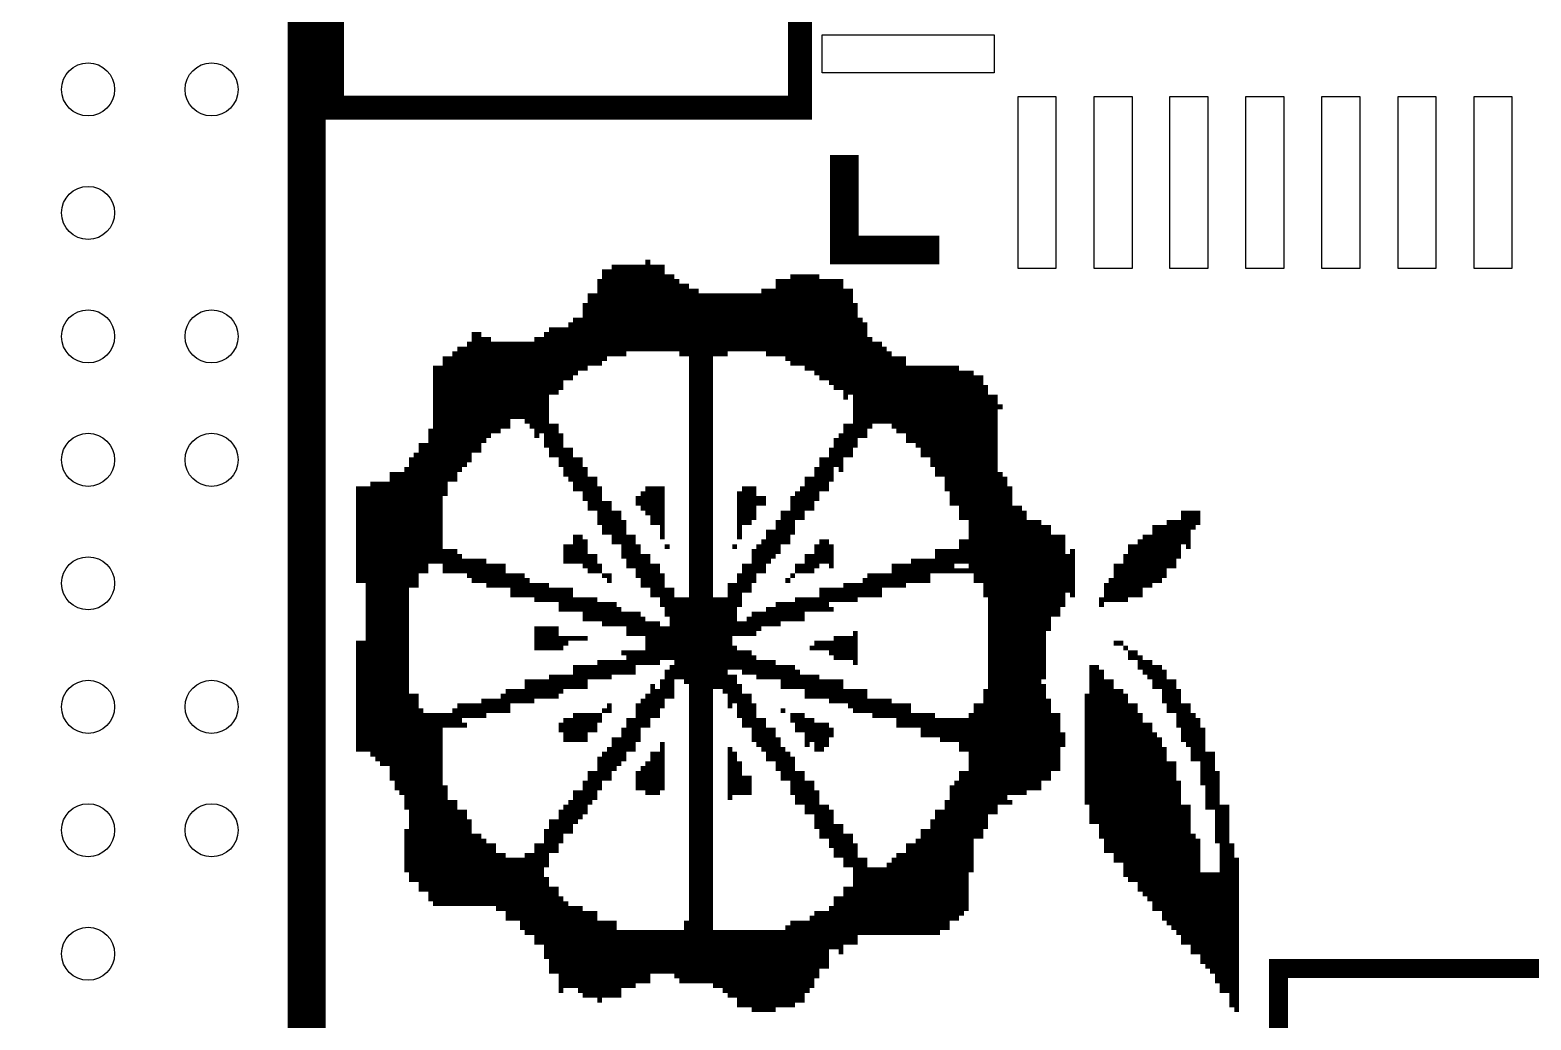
# Model space of a CAD drawing. Extents: x -33 to 2019, y -3 to 1814.
# Drawn here: x 772.5 to 1083.5, y 1068.9 to 1274.1 of the extents above; entities that cross this region are included whole.
import ezdxf

# ---------------------------------------------------------------- set-up
doc = ezdxf.new("R2010")
doc.units = 9
doc.header["$MEASUREMENT"] = 0
for name, color, linetype in [('BG_SILKSCREEN_TOP', 43, 'CONTINUOUS'), ('PG_SILKSCREEN_TOP', 30, 'CONTINUOUS'), ('PIN_TOP', 1, 'CONTINUOUS')]:
    doc.layers.add(name, color=color, linetype=linetype)

msp = doc.modelspace()

# ---------------------------------------------------------------- linework, layer by layer
at = {"layer": 'BG_SILKSCREEN_TOP'}
for points, const_width in [([(925, 1442.02), (875, 1442.02), (875, 1466.02), (835, 1466.02), (835, 1258.02), (932, 1258.02), (932, 1442.02), (925, 1442.02)], 5), ([(893.5, 1225.52), (893.5, 1206.52)], 1), ([(894.5, 1225.52), (894.5, 1206.52)], 1), ([(895.5, 1225.52), (895.5, 1206.52)], 1), ([(896.5, 1225.52), (896.5, 1207.52)], 1), ([(897.5, 1225.52), (897.5, 1207.52)], 1), ([(898.5, 1225.52), (898.5, 1207.52)], 1), ([(899.5, 1225.52), (899.5, 1207.52)], 1), ([(900.5, 1226.52), (900.5, 1207.52)], 1), ([(901.5, 1225.52), (901.5, 1207.52)], 1), ([(902.5, 1225.52), (902.5, 1207.52)], 1), ([(903.5, 1225.52), (903.5, 1207.52)], 1), ([(890.5, 1222.52), (890.5, 1204.52)], 1), ([(891.5, 1224.52), (891.5, 1205.52)], 1), ([(892.5, 1224.52), (892.5, 1206.52)], 1), ([(904.5, 1223.52), (904.5, 1207.52)], 1), ([(905.5, 1223.52), (905.5, 1207.52)], 1), ([(906.5, 1222.52), (906.5, 1207.52)], 1), ([(927.5, 1222.52), (927.5, 1206.52)], 1), ([(928.5, 1222.52), (928.5, 1206.52)], 1), ([(929.5, 1222.52), (929.5, 1205.52)], 1), ([(930.5, 1223.52), (930.5, 1204.52)], 1), ([(931.5, 1223.52), (931.5, 1204.52)], 1), ([(932.5, 1223.52), (932.5, 1204.52)], 1), ([(933.5, 1223.52), (933.5, 1203.52)], 1), ([(934.5, 1223.52), (934.5, 1203.52)], 1), ([(935.5, 1223.52), (935.5, 1202.52)], 1), ([(936.5, 1222.52), (936.5, 1201.52)], 1), ([(937.5, 1222.52), (937.5, 1201.52)], 1), ([(938.5, 1222.52), (938.5, 1200.52)], 1), ([(939.5, 1222.52), (939.5, 1199.52)], 1), ([(940.5, 1222.52), (940.5, 1199.52)], 1), ([(888.5, 1219.52), (888.5, 1204.52)], 1), ([(889.5, 1219.52), (889.5, 1204.52)], 1), ([(907.5, 1221.52), (907.5, 1206.52)], 1), ([(908.5, 1221.52), (908.5, 1206.52)], 1), ([(909.5, 1220.52), (909.5, 1076.52)], 1), ([(910.5, 1220.52), (910.5, 1076.52)], 1), ([(911.5, 1219.52), (911.5, 1076.52)], 1), ([(912.5, 1219.52), (912.5, 1076.52)], 1), ([(913.5, 1219.52), (913.5, 1076.52)], 1), ([(914.5, 1219.52), (914.5, 1206.52)], 1), ([(915.5, 1219.52), (915.5, 1206.52)], 1), ([(916.5, 1219.52), (916.5, 1206.52)], 1), ([(917.5, 1219.52), (917.5, 1207.52)], 1), ([(918.5, 1219.52), (918.5, 1207.52)], 1), ([(919.5, 1219.52), (919.5, 1207.52)], 1), ([(920.5, 1219.52), (920.5, 1207.52)], 1), ([(921.5, 1219.52), (921.5, 1207.52)], 1), ([(922.5, 1219.52), (922.5, 1207.52)], 1), ([(923.5, 1219.52), (923.5, 1207.52)], 1), ([(924.5, 1220.52), (924.5, 1207.52)], 1), ([(925.5, 1220.52), (925.5, 1206.52)], 1), ([(926.5, 1220.52), (926.5, 1206.52)], 1), ([(941.5, 1220.52), (941.5, 1197.52)], 1), ([(942.5, 1220.52), (942.5, 1198.52)], 1), ([(887.5, 1217.52), (887.5, 1203.52)], 1), ([(943.5, 1217.52), (943.5, 1187.52)], 1), ([(880.5, 1212.52), (880.5, 1198.52)], 1), ([(881.5, 1212.52), (881.5, 1198.52)], 1), ([(882.5, 1212.52), (882.5, 1199.52)], 1), ([(883.5, 1212.52), (883.5, 1201.52)], 1), ([(884.5, 1213.52), (884.5, 1201.52)], 1), ([(885.5, 1214.52), (885.5, 1202.52)], 1), ([(886.5, 1214.52), (886.5, 1203.52)], 1), ([(944.5, 1214.52), (944.5, 1189.52)], 1), ([(945.5, 1213.52), (945.5, 1189.52)], 1), ([(863.5, 1209.52), (863.5, 1184.52)], 1), ([(864.5, 1211.52), (864.5, 1186.52)], 1), ([(865.5, 1211.52), (865.5, 1186.52)], 1), ([(866.5, 1210.52), (866.5, 1188.52)], 1), ([(867.5, 1210.52), (867.5, 1189.52)], 1), ([(868.5, 1209.52), (868.5, 1190.52)], 1), ([(869.5, 1209.52), (869.5, 1190.52)], 1), ([(870.5, 1209.52), (870.5, 1191.52)], 1), ([(871.5, 1209.52), (871.5, 1191.52)], 1), ([(872.5, 1209.52), (872.5, 1193.52)], 1), ([(873.5, 1209.52), (873.5, 1193.52)], 1), ([(874.5, 1209.52), (874.5, 1193.52)], 1), ([(875.5, 1209.52), (875.5, 1192.52)], 1), ([(876.5, 1209.52), (876.5, 1191.52)], 1), ([(877.5, 1210.52), (877.5, 1189.52)], 1), ([(878.5, 1210.52), (878.5, 1190.52)], 1), ([(879.5, 1211.52), (879.5, 1187.52)], 1), ([(946.5, 1210.52), (946.5, 1191.52)], 1), ([(947.5, 1209.52), (947.5, 1192.52)], 1), ([(948.5, 1209.52), (948.5, 1192.52)], 1), ([(858.5, 1206.52), (858.5, 1177.52)], 1), ([(859.5, 1206.52), (859.5, 1180.52)], 1), ([(860.5, 1207.52), (860.5, 1180.52)], 1), ([(861.5, 1208.52), (861.5, 1182.52)], 1), ([(862.5, 1208.52), (862.5, 1183.52)], 1), ([(949.5, 1208.52), (949.5, 1192.52)], 1), ([(950.5, 1207.52), (950.5, 1192.52)], 1), ([(951.5, 1206.52), (951.5, 1191.52)], 1), ([(952.5, 1206.52), (952.5, 1190.52)], 1), ([(953.5, 1206.52), (953.5, 1190.52)], 1), ([(856.5, 1204.52), (856.5, 1163.52)], 1), ([(857.5, 1204.52), (857.5, 1163.52)], 1), ([(954.5, 1204.52), (954.5, 1188.52)], 1), ([(955.5, 1204.52), (955.5, 1188.52)], 1), ([(956.5, 1204.52), (956.5, 1187.52)], 1), ([(957.5, 1204.52), (957.5, 1185.52)], 1), ([(958.5, 1204.52), (958.5, 1185.52)], 1), ([(959.5, 1204.52), (959.5, 1183.52)], 1), ([(960.5, 1204.52), (960.5, 1181.52)], 1), ([(961.5, 1204.52), (961.5, 1181.52)], 1), ([(962.5, 1204.52), (962.5, 1178.52)], 1), ([(963.5, 1204.52), (963.5, 1175.52)], 1), ([(964.5, 1204.52), (964.5, 1175.52)], 1), ([(965.5, 1203.52), (965.5, 1172.52)], 1), ([(966.5, 1203.52), (966.5, 1172.52)], 1), ([(967.5, 1203.52), (967.5, 1161.52)], 1), ([(968.5, 1202.52), (968.5, 1159.52)], 1), ([(969.5, 1202.52), (969.5, 1159.52)], 1), ([(970.5, 1200.52), (970.5, 1156.52)], 1), ([(971.5, 1198.52), (971.5, 1111.52)], 1), ([(972.5, 1198.52), (972.5, 1111.52)], 1), ([(973.5, 1196.52), (973.5, 1195.52)], 1), ([(855.5, 1191.52), (855.5, 1163.52)], 1), ([(880.5, 1192.52), (880.5, 1185.52)], 1), ([(881.5, 1192.52), (881.5, 1185.52)], 1), ([(941.5, 1192.52), (941.5, 1185.52)], 1), ([(942.5, 1192.52), (942.5, 1185.52)], 1), ([(853.5, 1188.52), (853.5, 1161.52)], 1), ([(854.5, 1188.52), (854.5, 1161.52)], 1), ([(882.5, 1190.52), (882.5, 1183.52)], 1), ([(939.5, 1189.52), (939.5, 1183.52)], 1), ([(940.5, 1190.52), (940.5, 1182.52)], 1), ([(851.5, 1185.52), (851.5, 1158.52)], 1), ([(852.5, 1186.52), (852.5, 1158.52)], 1), ([(883.5, 1187.52), (883.5, 1181.52)], 1), ([(884.5, 1187.52), (884.5, 1180.52)], 1), ([(885.5, 1185.52), (885.5, 1178.52)], 1), ([(886.5, 1185.52), (886.5, 1178.52)], 1), ([(936.5, 1185.52), (936.5, 1178.52)], 1), ([(937.5, 1185.52), (937.5, 1178.52)], 1), ([(938.5, 1187.52), (938.5, 1180.52)], 1), ([(847.5, 1182.52), (847.5, 1118.52)], 1), ([(848.5, 1182.52), (848.5, 1116.52)], 1), ([(849.5, 1182.52), (849.5, 1115.52)], 1), ([(850.5, 1183.52), (850.5, 1112.52)], 1), ([(887.5, 1183.52), (887.5, 1176.52)], 1), ([(888.5, 1181.52), (888.5, 1174.52)], 1), ([(889.5, 1181.52), (889.5, 1174.52)], 1), ([(933.5, 1181.52), (933.5, 1174.52)], 1), ([(934.5, 1181.52), (934.5, 1174.52)], 1), ([(935.5, 1183.52), (935.5, 1176.52)], 1), ([(973.5, 1182.52), (973.5, 1113.52)], 1), ([(974.5, 1181.52), (974.5, 1113.52)], 1), ([(840.5, 1179.52), (840.5, 1159.52)], 1), ([(841.5, 1179.52), (841.5, 1159.52)], 1), ([(842.5, 1179.52), (842.5, 1124.52)], 1), ([(843.5, 1180.52), (843.5, 1123.52)], 1), ([(844.5, 1180.52), (844.5, 1122.52)], 1), ([(845.5, 1180.52), (845.5, 1121.52)], 1), ([(846.5, 1180.52), (846.5, 1121.52)], 1), ([(850.5, 1178.52), (850.5, 1163.52)], 1), ([(890.5, 1179.52), (890.5, 1171.52)], 1), ([(899.5, 1178.52), (899.5, 1174.52)], 1), ([(900.5, 1179.52), (900.5, 1173.52)], 1), ([(901.5, 1179.52), (901.5, 1171.52)], 1), ([(902.5, 1179.52), (902.5, 1171.52)], 1), ([(903.5, 1179.52), (903.5, 1168.52)], 1), ([(919.5, 1178.52), (919.5, 1168.52)], 1), ([(920.5, 1179.52), (920.5, 1171.52)], 1), ([(921.5, 1179.52), (921.5, 1171.52)], 1), ([(922.5, 1179.52), (922.5, 1172.52)], 1), ([(931.5, 1178.52), (931.5, 1172.52)], 1), ([(932.5, 1179.52), (932.5, 1172.52)], 1), ([(975.5, 1179.52), (975.5, 1115.52)], 1), ([(891.5, 1176.52), (891.5, 1169.52)], 1), ([(892.5, 1176.52), (892.5, 1169.52)], 1), ([(898.5, 1177.52), (898.5, 1175.52)], 1), ([(923.5, 1177.52), (923.5, 1175.52)], 1), ([(924.5, 1177.52), (924.5, 1175.52)], 1), ([(930.5, 1177.52), (930.5, 1169.52)], 1), ([(976.5, 1175.52), (976.5, 1115.52)], 1), ([(977.5, 1175.52), (977.5, 1115.52)], 1), ([(848.5, 1174.52), (848.5, 1167.52)], 1), ([(849.5, 1174.52), (849.5, 1167.52)], 1), ([(893.5, 1174.52), (893.5, 1167.52)], 1), ([(894.5, 1174.52), (894.5, 1167.52)], 1), ([(895.5, 1172.52), (895.5, 1164.52)], 1), ([(927.5, 1172.52), (927.5, 1165.52)], 1), ([(928.5, 1174.52), (928.5, 1167.52)], 1), ([(929.5, 1174.52), (929.5, 1167.52)], 1), ([(978.5, 1174.52), (978.5, 1115.52)], 1), ([(979.5, 1172.52), (979.5, 1116.52)], 1), ([(980.5, 1172.52), (980.5, 1116.52)], 1), ([(981.5, 1172.52), (981.5, 1116.52)], 1), ([(1008.5, 1172.52), (1008.5, 1162.52)], 1), ([(1009.5, 1172.52), (1009.5, 1162.52)], 1), ([(1010.5, 1172.52), (1010.5, 1164.52)], 1), ([(1011.5, 1174.52), (1011.5, 1167.52)], 1), ([(1012.5, 1174.52), (1012.5, 1166.52)], 1), ([(1013.5, 1174.52), (1013.5, 1170.52)], 1), ([(1014.5, 1174.52), (1014.5, 1171.52)], 1), ([(885.5, 1169.52), (885.5, 1163.52)], 1), ([(886.5, 1169.52), (886.5, 1163.52)], 1), ([(896.5, 1169.52), (896.5, 1162.52)], 1), ([(897.5, 1169.52), (897.5, 1162.52)], 1), ([(925.5, 1170.52), (925.5, 1163.52)], 1), ([(926.5, 1170.52), (926.5, 1164.52)], 1), ([(982.5, 1171.52), (982.5, 1139.52)], 1), ([(983.5, 1171.52), (983.5, 1149.52)], 1), ([(984.5, 1169.52), (984.5, 1152.52)], 1), ([(985.5, 1169.52), (985.5, 1152.52)], 1), ([(986.5, 1169.52), (986.5, 1154.52)], 1), ([(1003.5, 1169.52), (1003.5, 1158.52)], 1), ([(1004.5, 1169.52), (1004.5, 1158.52)], 1), ([(1005.5, 1171.52), (1005.5, 1159.52)], 1), ([(1006.5, 1171.52), (1006.5, 1159.52)], 1), ([(1007.5, 1171.52), (1007.5, 1160.52)], 1), ([(858.5, 1166.52), (858.5, 1161.52)], 1), ([(859.5, 1166.52), (859.5, 1161.52)], 1), ([(860.5, 1166.52), (860.5, 1161.52)], 1), ([(883.5, 1167.52), (883.5, 1163.52)], 1), ([(884.5, 1167.52), (884.5, 1163.52)], 1), ([(887.5, 1168.52), (887.5, 1162.52)], 1), ([(898.5, 1167.52), (898.5, 1160.52)], 1), ([(904.5, 1167.52), (904.5, 1166.52)], 1), ([(918.5, 1167.52), (918.5, 1166.52)], 1), ([(922.5, 1166.52), (922.5, 1159.52)], 1), ([(923.5, 1167.52), (923.5, 1161.52)], 1), ([(924.5, 1168.52), (924.5, 1161.52)], 1), ([(935.5, 1167.52), (935.5, 1162.52)], 1), ([(936.5, 1168.52), (936.5, 1163.52)], 1), ([(937.5, 1168.52), (937.5, 1163.52)], 1), ([(938.5, 1167.52), (938.5, 1162.52)], 1), ([(960.5, 1166.52), (960.5, 1161.52)], 1), ([(961.5, 1166.52), (961.5, 1161.52)], 1), ([(962.5, 1166.52), (962.5, 1161.52)], 1), ([(963.5, 1166.52), (963.5, 1161.52)], 1), ([(964.5, 1166.52), (964.5, 1163.52)], 1), ([(965.5, 1168.52), (965.5, 1163.52)], 1), ([(966.5, 1168.52), (966.5, 1163.52)], 1), ([(988.5, 1166.52), (988.5, 1156.52)], 1), ([(1000.5, 1167.52), (1000.5, 1156.52)], 1), ([(1001.5, 1167.52), (1001.5, 1156.52)], 1), ([(1002.5, 1168.52), (1002.5, 1156.52)], 1), ([(861.5, 1165.52), (861.5, 1161.52)], 1), ([(862.5, 1164.52), (862.5, 1161.52)], 1), ([(863.5, 1164.52), (863.5, 1160.52)], 1), ([(864.5, 1164.52), (864.5, 1159.52)], 1), ([(865.5, 1164.52), (865.5, 1159.52)], 1), ([(866.5, 1164.52), (866.5, 1159.52)], 1), ([(867.5, 1163.52), (867.5, 1158.52)], 1), ([(868.5, 1163.52), (868.5, 1158.52)], 1), ([(869.5, 1163.52), (869.5, 1158.52)], 1), ([(870.5, 1163.52), (870.5, 1158.52)], 1), ([(888.5, 1165.52), (888.5, 1161.52)], 1), ([(889.5, 1165.52), (889.5, 1161.52)], 1), ([(890.5, 1163.52), (890.5, 1161.52)], 1), ([(899.5, 1165.52), (899.5, 1158.52)], 1), ([(900.5, 1165.52), (900.5, 1158.52)], 1), ([(901.5, 1163.52), (901.5, 1156.52)], 1), ([(902.5, 1163.52), (902.5, 1156.52)], 1), ([(920.5, 1163.52), (920.5, 1157.52)], 1), ([(921.5, 1163.52), (921.5, 1157.52)], 1), ([(931.5, 1163.52), (931.5, 1161.52)], 1), ([(932.5, 1163.52), (932.5, 1161.52)], 1), ([(933.5, 1165.52), (933.5, 1161.52)], 1), ([(934.5, 1165.52), (934.5, 1161.52)], 1), ([(951.5, 1163.52), (951.5, 1158.52)], 1), ([(952.5, 1163.52), (952.5, 1158.52)], 1), ([(953.5, 1163.52), (953.5, 1158.52)], 1), ([(954.5, 1163.52), (954.5, 1159.52)], 1), ([(955.5, 1164.52), (955.5, 1159.52)], 1), ([(956.5, 1164.52), (956.5, 1159.52)], 1), ([(957.5, 1164.52), (957.5, 1159.52)], 1), ([(958.5, 1164.52), (958.5, 1159.52)], 1), ([(959.5, 1164.52), (959.5, 1161.52)], 1), ([(987.5, 1165.52), (987.5, 1157.52)], 1), ([(997.5, 1163.52), (997.5, 1155.52)], 1), ([(998.5, 1163.52), (998.5, 1155.52)], 1), ([(999.5, 1165.52), (999.5, 1155.52)], 1), ([(871.5, 1161.52), (871.5, 1158.52)], 1), ([(872.5, 1161.52), (872.5, 1156.52)], 1), ([(873.5, 1161.52), (873.5, 1156.52)], 1), ([(874.5, 1161.52), (874.5, 1156.52)], 1), ([(875.5, 1160.52), (875.5, 1156.52)], 1), ([(891.5, 1161.52), (891.5, 1160.52)], 1), ([(892.5, 1161.52), (892.5, 1159.52)], 1), ([(903.5, 1161.52), (903.5, 1154.52)], 1), ([(919.5, 1161.52), (919.5, 1154.52)], 1), ([(929.5, 1160.52), (929.5, 1159.52)], 1), ([(930.5, 1161.52), (930.5, 1160.52)], 1), ([(945.5, 1160.52), (945.5, 1156.52)], 1), ([(946.5, 1161.52), (946.5, 1156.52)], 1), ([(947.5, 1161.52), (947.5, 1156.52)], 1), ([(948.5, 1161.52), (948.5, 1156.52)], 1), ([(949.5, 1161.52), (949.5, 1158.52)], 1), ([(950.5, 1161.52), (950.5, 1158.52)], 1), ([(964.5, 1162.52), (964.5, 1161.52)], 1), ([(965.5, 1162.52), (965.5, 1161.52)], 1), ([(966.5, 1162.52), (966.5, 1161.52)], 1), ([(996.5, 1160.52), (996.5, 1155.52)], 1), ([(876.5, 1159.52), (876.5, 1156.52)], 1), ([(877.5, 1159.52), (877.5, 1155.52)], 1), ([(878.5, 1159.52), (878.5, 1155.52)], 1), ([(879.5, 1159.52), (879.5, 1155.52)], 1), ([(880.5, 1158.52), (880.5, 1155.52)], 1), ([(881.5, 1158.52), (881.5, 1155.52)], 1), ([(882.5, 1158.52), (882.5, 1153.52)], 1), ([(883.5, 1158.52), (883.5, 1153.52)], 1), ([(884.5, 1158.52), (884.5, 1153.52)], 1), ([(885.5, 1156.52), (885.5, 1153.52)], 1), ([(886.5, 1156.52), (886.5, 1153.52)], 1), ([(887.5, 1156.52), (887.5, 1151.52)], 1), ([(888.5, 1156.52), (888.5, 1151.52)], 1), ([(889.5, 1156.52), (889.5, 1151.52)], 1), ([(904.5, 1158.52), (904.5, 1152.52)], 1), ([(905.5, 1158.52), (905.5, 1143.52)], 1), ([(906.5, 1156.52), (906.5, 1139.52)], 1), ([(907.5, 1156.52), (907.5, 1139.52)], 1), ([(908.5, 1156.52), (908.5, 1138.52)], 1), ([(914.5, 1156.52), (914.5, 1137.52)], 1), ([(915.5, 1156.52), (915.5, 1137.52)], 1), ([(916.5, 1156.52), (916.5, 1136.52)], 1), ([(917.5, 1159.52), (917.5, 1141.52)], 1), ([(918.5, 1159.52), (918.5, 1148.52)], 1), ([(931.5, 1156.52), (931.5, 1151.52)], 1), ([(932.5, 1156.52), (932.5, 1151.52)], 1), ([(933.5, 1156.52), (933.5, 1153.52)], 1), ([(934.5, 1156.52), (934.5, 1153.52)], 1), ([(935.5, 1156.52), (935.5, 1153.52)], 1), ([(936.5, 1158.52), (936.5, 1153.52)], 1), ([(937.5, 1158.52), (937.5, 1153.52)], 1), ([(938.5, 1158.52), (938.5, 1155.52)], 1), ([(939.5, 1158.52), (939.5, 1155.52)], 1), ([(940.5, 1158.52), (940.5, 1155.52)], 1), ([(941.5, 1159.52), (941.5, 1155.52)], 1), ([(942.5, 1159.52), (942.5, 1155.52)], 1), ([(943.5, 1159.52), (943.5, 1155.52)], 1), ([(944.5, 1159.52), (944.5, 1156.52)], 1), ([(994.5, 1156.52), (994.5, 1154.52)], 1), ([(995.5, 1159.52), (995.5, 1155.52)], 1), ([(890.5, 1155.52), (890.5, 1151.52)], 1), ([(891.5, 1155.52), (891.5, 1150.52)], 1), ([(892.5, 1155.52), (892.5, 1150.52)], 1), ([(893.5, 1155.52), (893.5, 1150.52)], 1), ([(894.5, 1154.52), (894.5, 1150.52)], 1), ([(895.5, 1153.52), (895.5, 1150.52)], 1), ([(896.5, 1153.52), (896.5, 1148.52)], 1), ([(897.5, 1153.52), (897.5, 1148.52)], 1), ([(898.5, 1153.52), (898.5, 1148.52)], 1), ([(922.5, 1153.52), (922.5, 1148.52)], 1), ([(923.5, 1153.52), (923.5, 1149.52)], 1), ([(924.5, 1153.52), (924.5, 1150.52)], 1), ([(925.5, 1154.52), (925.5, 1150.52)], 1), ([(926.5, 1154.52), (926.5, 1150.52)], 1), ([(927.5, 1155.52), (927.5, 1150.52)], 1), ([(928.5, 1155.52), (928.5, 1151.52)], 1), ([(929.5, 1155.52), (929.5, 1151.52)], 1), ([(930.5, 1155.52), (930.5, 1151.52)], 1), ([(938.5, 1154.52), (938.5, 1153.52)], 1), ([(877.5, 1150.52), (877.5, 1145.52)], 1), ([(878.5, 1150.52), (878.5, 1145.52)], 1), ([(879.5, 1150.52), (879.5, 1145.52)], 1), ([(880.5, 1150.52), (880.5, 1145.52)], 1), ([(881.5, 1150.52), (881.5, 1145.52)], 1), ([(899.5, 1152.52), (899.5, 1148.52)], 1), ([(900.5, 1151.52), (900.5, 1142.52)], 1), ([(901.5, 1151.52), (901.5, 1142.52)], 1), ([(902.5, 1151.52), (902.5, 1142.52)], 1), ([(903.5, 1150.52), (903.5, 1143.52)], 1), ([(904.5, 1150.52), (904.5, 1143.52)], 1), ([(919.5, 1151.52), (919.5, 1148.52)], 1), ([(920.5, 1151.52), (920.5, 1148.52)], 1), ([(921.5, 1152.52), (921.5, 1148.52)], 1), ([(840.5, 1147.52), (840.5, 1124.52)], 1), ([(841.5, 1147.52), (841.5, 1124.52)], 1), ([(882.5, 1148.52), (882.5, 1145.52)], 1), ([(883.5, 1148.52), (883.5, 1146.52)], 1), ([(884.5, 1148.52), (884.5, 1147.52)], 1), ([(885.5, 1148.52), (885.5, 1147.52)], 1), ([(886.5, 1148.52), (886.5, 1147.52)], 1), ([(887.5, 1148.52), (887.5, 1147.52)], 1), ([(935.5, 1147.52), (935.5, 1145.52)], 1), ([(936.5, 1147.52), (936.5, 1145.52)], 1), ([(937.5, 1147.52), (937.5, 1145.52)], 1), ([(938.5, 1147.52), (938.5, 1144.52)], 1), ([(939.5, 1148.52), (939.5, 1143.52)], 1), ([(940.5, 1148.52), (940.5, 1143.52)], 1), ([(941.5, 1148.52), (941.5, 1143.52)], 1), ([(942.5, 1148.52), (942.5, 1143.52)], 1), ([(943.5, 1149.52), (943.5, 1142.52)], 1), ([(997.5, 1147.52), (997.5, 1146.52)], 1), ([(998.5, 1147.52), (998.5, 1146.52)], 1), ([(850.5, 1146.52), (850.5, 1127.52)], 1), ([(895.5, 1145.52), (895.5, 1144.52)], 1), ([(896.5, 1145.52), (896.5, 1140.52)], 1), ([(897.5, 1145.52), (897.5, 1140.52)], 1), ([(898.5, 1145.52), (898.5, 1142.52)], 1), ([(899.5, 1145.52), (899.5, 1142.52)], 1), ([(918.5, 1146.52), (918.5, 1141.52)], 1), ([(919.5, 1145.52), (919.5, 1141.52)], 1), ([(920.5, 1145.52), (920.5, 1140.52)], 1), ([(921.5, 1145.52), (921.5, 1140.52)], 1), ([(922.5, 1144.52), (922.5, 1140.52)], 1), ([(934.5, 1146.52), (934.5, 1145.52)], 1), ([(999.5, 1146.52), (999.5, 1145.52)], 1), ([(1000.5, 1145.52), (1000.5, 1143.52)], 1), ([(1001.5, 1145.52), (1001.5, 1143.52)], 1), ([(1002.5, 1144.52), (1002.5, 1141.52)], 1), ([(846.5, 1141.52), (846.5, 1130.52)], 1), ([(847.5, 1141.52), (847.5, 1129.52)], 1), ([(848.5, 1143.52), (848.5, 1128.52)], 1), ([(849.5, 1143.52), (849.5, 1128.52)], 1), ([(885.5, 1142.52), (885.5, 1137.52)], 1), ([(886.5, 1142.52), (886.5, 1137.52)], 1), ([(887.5, 1142.52), (887.5, 1137.52)], 1), ([(888.5, 1142.52), (888.5, 1139.52)], 1), ([(889.5, 1142.52), (889.5, 1139.52)], 1), ([(890.5, 1143.52), (890.5, 1139.52)], 1), ([(891.5, 1143.52), (891.5, 1139.52)], 1), ([(892.5, 1143.52), (892.5, 1139.52)], 1), ([(893.5, 1143.52), (893.5, 1140.52)], 1), ([(894.5, 1143.52), (894.5, 1140.52)], 1), ([(895.5, 1143.52), (895.5, 1140.52)], 1), ([(904.5, 1141.52), (904.5, 1135.52)], 1), ([(905.5, 1142.52), (905.5, 1135.52)], 1), ([(923.5, 1143.52), (923.5, 1139.52)], 1), ([(924.5, 1143.52), (924.5, 1139.52)], 1), ([(925.5, 1143.52), (925.5, 1139.52)], 1), ([(926.5, 1143.52), (926.5, 1139.52)], 1), ([(927.5, 1142.52), (927.5, 1139.52)], 1), ([(928.5, 1142.52), (928.5, 1137.52)], 1), ([(929.5, 1142.52), (929.5, 1137.52)], 1), ([(930.5, 1142.52), (930.5, 1137.52)], 1), ([(931.5, 1141.52), (931.5, 1137.52)], 1), ([(992.5, 1142.52), (992.5, 1109.52)], 1), ([(993.5, 1142.52), (993.5, 1109.52)], 1), ([(994.5, 1141.52), (994.5, 1106.52)], 1), ([(1003.5, 1143.52), (1003.5, 1140.52)], 1), ([(1004.5, 1143.52), (1004.5, 1139.52)], 1), ([(1005.5, 1142.52), (1005.5, 1137.52)], 1), ([(1006.5, 1142.52), (1006.5, 1137.52)], 1), ([(1007.5, 1141.52), (1007.5, 1134.52)], 1), ([(875.5, 1139.52), (875.5, 1134.52)], 1), ([(876.5, 1139.52), (876.5, 1134.52)], 1), ([(877.5, 1139.52), (877.5, 1135.52)], 1), ([(878.5, 1139.52), (878.5, 1135.52)], 1), ([(879.5, 1139.52), (879.5, 1135.52)], 1), ([(880.5, 1140.52), (880.5, 1135.52)], 1), ([(881.5, 1140.52), (881.5, 1135.52)], 1), ([(882.5, 1140.52), (882.5, 1136.52)], 1), ([(883.5, 1140.52), (883.5, 1137.52)], 1), ([(884.5, 1140.52), (884.5, 1137.52)], 1), ([(901.5, 1138.52), (901.5, 1131.52)], 1), ([(903.5, 1139.52), (903.5, 1133.52)], 1), ([(917.5, 1140.52), (917.5, 1133.52)], 1), ([(918.5, 1140.52), (918.5, 1134.52)], 1), ([(919.5, 1138.52), (919.5, 1131.52)], 1), ([(932.5, 1140.52), (932.5, 1137.52)], 1), ([(933.5, 1140.52), (933.5, 1135.52)], 1), ([(934.5, 1140.52), (934.5, 1135.52)], 1), ([(935.5, 1140.52), (935.5, 1135.52)], 1), ([(936.5, 1139.52), (936.5, 1135.52)], 1), ([(937.5, 1139.52), (937.5, 1135.52)], 1), ([(938.5, 1139.52), (938.5, 1134.52)], 1), ([(939.5, 1139.52), (939.5, 1134.52)], 1), ([(940.5, 1139.52), (940.5, 1134.52)], 1), ([(982.5, 1138.52), (982.5, 1118.52)], 1), ([(995.5, 1139.52), (995.5, 1103.52)], 1), ([(996.5, 1139.52), (996.5, 1103.52)], 1), ([(1008.5, 1139.52), (1008.5, 1132.52)], 1), ([(1009.5, 1139.52), (1009.5, 1132.52)], 1), ([(851.5, 1136.52), (851.5, 1097.52)], 1), ([(852.5, 1136.52), (852.5, 1097.52)], 1), ([(866.5, 1135.52), (866.5, 1131.52)], 1), ([(867.5, 1135.52), (867.5, 1132.52)], 1), ([(868.5, 1135.52), (868.5, 1132.52)], 1), ([(869.5, 1135.52), (869.5, 1132.52)], 1), ([(870.5, 1136.52), (870.5, 1132.52)], 1), ([(871.5, 1137.52), (871.5, 1132.52)], 1), ([(872.5, 1137.52), (872.5, 1134.52)], 1), ([(873.5, 1137.52), (873.5, 1134.52)], 1), ([(874.5, 1137.52), (874.5, 1134.52)], 1), ([(899.5, 1135.52), (899.5, 1129.52)], 1), ([(900.5, 1136.52), (900.5, 1129.52)], 1), ([(902.5, 1137.52), (902.5, 1131.52)], 1), ([(920.5, 1136.52), (920.5, 1129.52)], 1), ([(921.5, 1136.52), (921.5, 1129.52)], 1), ([(941.5, 1137.52), (941.5, 1134.52)], 1), ([(942.5, 1137.52), (942.5, 1133.52)], 1), ([(943.5, 1137.52), (943.5, 1132.52)], 1), ([(944.5, 1137.52), (944.5, 1132.52)], 1), ([(945.5, 1137.52), (945.5, 1132.52)], 1), ([(946.5, 1135.52), (946.5, 1132.52)], 1), ([(947.5, 1135.52), (947.5, 1131.52)], 1), ([(948.5, 1135.52), (948.5, 1131.52)], 1), ([(949.5, 1135.52), (949.5, 1131.52)], 1), ([(950.5, 1135.52), (950.5, 1131.52)], 1), ([(970.5, 1137.52), (970.5, 1108.52)], 1), ([(983.5, 1135.52), (983.5, 1118.52)], 1), ([(991.5, 1136.52), (991.5, 1113.52)], 1), ([(997.5, 1137.52), (997.5, 1101.52)], 1), ([(998.5, 1137.52), (998.5, 1101.52)], 1), ([(999.5, 1136.52), (999.5, 1098.52)], 1), ([(1010.5, 1137.52), (1010.5, 1129.52)], 1), ([(853.5, 1133.52), (853.5, 1095.52)], 1), ([(854.5, 1132.52), (854.5, 1095.52)], 1), ([(855.5, 1132.52), (855.5, 1093.52)], 1), ([(856.5, 1132.52), (856.5, 1092.52)], 1), ([(857.5, 1132.52), (857.5, 1092.52)], 1), ([(858.5, 1132.52), (858.5, 1129.52)], 1), ([(859.5, 1132.52), (859.5, 1129.52)], 1), ([(860.5, 1133.52), (860.5, 1129.52)], 1), ([(861.5, 1134.52), (861.5, 1129.52)], 1), ([(862.5, 1134.52), (862.5, 1131.52)], 1), ([(863.5, 1134.52), (863.5, 1131.52)], 1), ([(864.5, 1134.52), (864.5, 1131.52)], 1), ([(865.5, 1134.52), (865.5, 1131.52)], 1), ([(885.5, 1132.52), (885.5, 1126.52)], 1), ([(886.5, 1132.52), (886.5, 1126.52)], 1), ([(887.5, 1132.52), (887.5, 1126.52)], 1), ([(888.5, 1132.52), (888.5, 1128.52)], 1), ([(889.5, 1132.52), (889.5, 1128.52)], 1), ([(890.5, 1132.52), (890.5, 1130.52)], 1), ([(891.5, 1133.52), (891.5, 1132.52)], 1), ([(892.5, 1134.52), (892.5, 1132.52)], 1), ([(898.5, 1134.52), (898.5, 1126.52)], 1), ([(922.5, 1134.52), (922.5, 1126.52)], 1), ([(928.5, 1133.52), (928.5, 1132.52)], 1), ([(930.5, 1132.52), (930.5, 1130.52)], 1), ([(931.5, 1132.52), (931.5, 1128.52)], 1), ([(932.5, 1132.52), (932.5, 1128.52)], 1), ([(951.5, 1134.52), (951.5, 1131.52)], 1), ([(952.5, 1134.52), (952.5, 1129.52)], 1), ([(953.5, 1134.52), (953.5, 1129.52)], 1), ([(954.5, 1134.52), (954.5, 1129.52)], 1), ([(955.5, 1132.52), (955.5, 1129.52)], 1), ([(956.5, 1132.52), (956.5, 1129.52)], 1), ([(957.5, 1132.52), (957.5, 1127.52)], 1), ([(958.5, 1132.52), (958.5, 1127.52)], 1), ([(959.5, 1132.52), (959.5, 1127.52)], 1), ([(967.5, 1132.52), (967.5, 1099.52)], 1), ([(968.5, 1134.52), (968.5, 1106.52)], 1), ([(969.5, 1134.52), (969.5, 1106.52)], 1), ([(984.5, 1132.52), (984.5, 1120.52)], 1), ([(985.5, 1132.52), (985.5, 1120.52)], 1), ([(1000.5, 1134.52), (1000.5, 1097.52)], 1), ([(1001.5, 1134.52), (1001.5, 1097.52)], 1), ([(1002.5, 1132.52), (1002.5, 1095.52)], 1), ([(1011.5, 1134.52), (1011.5, 1126.52)], 1), ([(1012.5, 1134.52), (1012.5, 1125.52)], 1), ([(1013.5, 1132.52), (1013.5, 1122.52)], 1), ([(862.5, 1130.52), (862.5, 1129.52)], 1), ([(882.5, 1130.52), (882.5, 1128.52)], 1), ([(883.5, 1131.52), (883.5, 1126.52)], 1), ([(884.5, 1131.52), (884.5, 1126.52)], 1), ([(895.5, 1129.52), (895.5, 1122.52)], 1), ([(896.5, 1131.52), (896.5, 1124.52)], 1), ([(897.5, 1131.52), (897.5, 1124.52)], 1), ([(923.5, 1131.52), (923.5, 1125.52)], 1), ([(924.5, 1131.52), (924.5, 1124.52)], 1), ([(925.5, 1129.52), (925.5, 1122.52)], 1), ([(926.5, 1129.52), (926.5, 1122.52)], 1), ([(933.5, 1131.52), (933.5, 1125.52)], 1), ([(934.5, 1131.52), (934.5, 1126.52)], 1), ([(935.5, 1130.52), (935.5, 1124.52)], 1), ([(936.5, 1130.52), (936.5, 1124.52)], 1), ([(937.5, 1130.52), (937.5, 1125.52)], 1), ([(938.5, 1129.52), (938.5, 1127.52)], 1), ([(960.5, 1131.52), (960.5, 1127.52)], 1), ([(961.5, 1131.52), (961.5, 1126.52)], 1), ([(962.5, 1131.52), (962.5, 1126.52)], 1), ([(963.5, 1131.52), (963.5, 1126.52)], 1), ([(964.5, 1131.52), (964.5, 1126.52)], 1), ([(965.5, 1131.52), (965.5, 1124.52)], 1), ([(966.5, 1131.52), (966.5, 1124.52)], 1), ([(986.5, 1128.52), (986.5, 1125.52)], 1), ([(1003.5, 1130.52), (1003.5, 1094.52)], 1), ([(1004.5, 1130.52), (1004.5, 1093.52)], 1), ([(1005.5, 1128.52), (1005.5, 1091.52)], 1), ([(1014.5, 1131.52), (1014.5, 1122.52)], 1), ([(1015.5, 1129.52), (1015.5, 1117.52)], 1), ([(892.5, 1125.52), (892.5, 1118.52)], 1), ([(893.5, 1127.52), (893.5, 1120.52)], 1), ([(894.5, 1127.52), (894.5, 1121.52)], 1), ([(903.5, 1126.52), (903.5, 1116.52)], 1), ([(917.5, 1125.52), (917.5, 1114.52)], 1), ([(927.5, 1127.52), (927.5, 1120.52)], 1), ([(928.5, 1125.52), (928.5, 1118.52)], 1), ([(1006.5, 1127.52), (1006.5, 1091.52)], 1), ([(1007.5, 1125.52), (1007.5, 1089.52)], 1), ([(890.5, 1123.52), (890.5, 1116.52)], 1), ([(891.5, 1124.52), (891.5, 1118.52)], 1), ([(900.5, 1122.52), (900.5, 1115.52)], 1), ([(901.5, 1124.52), (901.5, 1115.52)], 1), ([(902.5, 1124.52), (902.5, 1115.52)], 1), ([(918.5, 1124.52), (918.5, 1115.52)], 1), ([(919.5, 1122.52), (919.5, 1115.52)], 1), ([(929.5, 1124.52), (929.5, 1118.52)], 1), ([(930.5, 1123.52), (930.5, 1115.52)], 1), ([(1008.5, 1122.52), (1008.5, 1088.52)], 1), ([(1009.5, 1122.52), (1009.5, 1087.52)], 1), ([(1016.5, 1124.52), (1016.5, 1112.52)], 1), ([(1017.5, 1124.52), (1017.5, 1112.52)], 1), ([(888.5, 1120.52), (888.5, 1113.52)], 1), ([(889.5, 1120.52), (889.5, 1114.52)], 1), ([(898.5, 1120.52), (898.5, 1116.52)], 1), ([(899.5, 1121.52), (899.5, 1116.52)], 1), ([(920.5, 1119.52), (920.5, 1115.52)], 1), ([(921.5, 1119.52), (921.5, 1115.52)], 1), ([(931.5, 1120.52), (931.5, 1113.52)], 1), ([(932.5, 1120.52), (932.5, 1113.52)], 1), ([(965.5, 1120.52), (965.5, 1090.52)], 1), ([(966.5, 1120.52), (966.5, 1091.52)], 1), ([(1018.5, 1120.52), (1018.5, 1105.52)], 1), ([(858.5, 1117.52), (858.5, 1092.52)], 1), ([(885.5, 1116.52), (885.5, 1109.52)], 1), ([(886.5, 1116.52), (886.5, 1110.52)], 1), ([(887.5, 1118.52), (887.5, 1111.52)], 1), ([(933.5, 1118.52), (933.5, 1111.52)], 1), ([(934.5, 1118.52), (934.5, 1111.52)], 1), ([(935.5, 1116.52), (935.5, 1108.52)], 1), ([(963.5, 1117.52), (963.5, 1089.52)], 1), ([(964.5, 1118.52), (964.5, 1089.52)], 1), ([(1010.5, 1118.52), (1010.5, 1086.52)], 1), ([(859.5, 1114.52), (859.5, 1092.52)], 1), ([(860.5, 1114.52), (860.5, 1092.52)], 1), ([(883.5, 1113.52), (883.5, 1107.52)], 1), ([(884.5, 1114.52), (884.5, 1107.52)], 1), ([(936.5, 1113.52), (936.5, 1106.52)], 1), ([(937.5, 1113.52), (937.5, 1106.52)], 1), ([(962.5, 1114.52), (962.5, 1087.52)], 1), ([(975.5, 1114.52), (975.5, 1113.52)], 1), ([(1011.5, 1113.52), (1011.5, 1084.52)], 1), ([(1012.5, 1113.52), (1012.5, 1084.52)], 1), ([(1019.5, 1113.52), (1019.5, 1074.52)], 1), ([(1020.5, 1113.52), (1020.5, 1074.52)], 1), ([(861.5, 1112.52), (861.5, 1092.52)], 1), ([(862.5, 1112.52), (862.5, 1092.52)], 1), ([(863.5, 1110.52), (863.5, 1092.52)], 1), ([(880.5, 1110.52), (880.5, 1103.52)], 1), ([(881.5, 1110.52), (881.5, 1103.52)], 1), ([(882.5, 1112.52), (882.5, 1105.52)], 1), ([(938.5, 1112.52), (938.5, 1104.52)], 1), ([(959.5, 1110.52), (959.5, 1086.52)], 1), ([(960.5, 1112.52), (960.5, 1086.52)], 1), ([(961.5, 1112.52), (961.5, 1087.52)], 1), ([(850.5, 1108.52), (850.5, 1099.52)], 1), ([(864.5, 1107.52), (864.5, 1092.52)], 1), ([(865.5, 1107.52), (865.5, 1092.52)], 1), ([(879.5, 1108.52), (879.5, 1100.52)], 1), ([(939.5, 1109.52), (939.5, 1102.52)], 1), ([(940.5, 1109.52), (940.5, 1102.52)], 1), ([(941.5, 1107.52), (941.5, 1100.52)], 1), ([(942.5, 1107.52), (942.5, 1100.52)], 1), ([(957.5, 1108.52), (957.5, 1086.52)], 1), ([(958.5, 1108.52), (958.5, 1086.52)], 1), ([(1013.5, 1107.52), (1013.5, 1082.52)], 1), ([(866.5, 1106.52), (866.5, 1092.52)], 1), ([(867.5, 1105.52), (867.5, 1092.52)], 1), ([(868.5, 1105.52), (868.5, 1092.52)], 1), ([(877.5, 1105.52), (877.5, 1084.52)], 1), ([(878.5, 1105.52), (878.5, 1084.52)], 1), ([(943.5, 1105.52), (943.5, 1084.52)], 1), ([(954.5, 1105.52), (954.5, 1086.52)], 1), ([(955.5, 1105.52), (955.5, 1086.52)], 1), ([(956.5, 1106.52), (956.5, 1086.52)], 1), ([(1014.5, 1106.52), (1014.5, 1082.52)], 1), ([(1021.5, 1105.52), (1021.5, 1071.52)], 1), ([(869.5, 1103.52), (869.5, 1091.52)], 1), ([(870.5, 1103.52), (870.5, 1091.52)], 1), ([(871.5, 1102.52), (871.5, 1089.52)], 1), ([(872.5, 1102.52), (872.5, 1089.52)], 1), ([(873.5, 1102.52), (873.5, 1089.52)], 1), ([(874.5, 1102.52), (874.5, 1087.52)], 1), ([(875.5, 1103.52), (875.5, 1086.52)], 1), ([(876.5, 1103.52), (876.5, 1086.52)], 1), ([(944.5, 1102.52), (944.5, 1086.52)], 1), ([(945.5, 1102.52), (945.5, 1086.52)], 1), ([(950.5, 1101.52), (950.5, 1086.52)], 1), ([(951.5, 1102.52), (951.5, 1086.52)], 1), ([(952.5, 1103.52), (952.5, 1086.52)], 1), ([(953.5, 1103.52), (953.5, 1086.52)], 1), ([(1022.5, 1102.52), (1022.5, 1070.52)], 1), ([(879.5, 1098.52), (879.5, 1081.52)], 1), ([(946.5, 1100.52), (946.5, 1086.52)], 1), ([(947.5, 1100.52), (947.5, 1086.52)], 1), ([(948.5, 1100.52), (948.5, 1086.52)], 1), ([(949.5, 1100.52), (949.5, 1086.52)], 1), ([(1015.5, 1099.52), (1015.5, 1080.52)], 1), ([(1016.5, 1099.52), (1016.5, 1079.52)], 1), ([(1017.5, 1099.52), (1017.5, 1078.52)], 1), ([(1018.5, 1099.52), (1018.5, 1076.52)], 1), ([(880.5, 1096.52), (880.5, 1078.52)], 1), ([(881.5, 1096.52), (881.5, 1078.52)], 1), ([(882.5, 1094.52), (882.5, 1074.52)], 1), ([(939.5, 1094.52), (939.5, 1083.52)], 1), ([(940.5, 1094.52), (940.5, 1082.52)], 1), ([(941.5, 1096.52), (941.5, 1084.52)], 1), ([(942.5, 1096.52), (942.5, 1084.52)], 1), ([(883.5, 1093.52), (883.5, 1075.52)], 1), ([(884.5, 1092.52), (884.5, 1075.52)], 1), ([(885.5, 1092.52), (885.5, 1075.52)], 1), ([(886.5, 1092.52), (886.5, 1074.52)], 1), ([(887.5, 1091.52), (887.5, 1073.52)], 1), ([(888.5, 1091.52), (888.5, 1073.52)], 1), ([(889.5, 1091.52), (889.5, 1073.52)], 1), ([(935.5, 1091.52), (935.5, 1077.52)], 1), ([(936.5, 1091.52), (936.5, 1079.52)], 1), ([(937.5, 1091.52), (937.5, 1079.52)], 1), ([(938.5, 1092.52), (938.5, 1083.52)], 1), ([(890.5, 1089.52), (890.5, 1072.52)], 1), ([(891.5, 1089.52), (891.5, 1073.52)], 1), ([(892.5, 1089.52), (892.5, 1073.52)], 1), ([(893.5, 1089.52), (893.5, 1073.52)], 1), ([(908.5, 1089.52), (908.5, 1076.52)], 1), ([(929.5, 1088.52), (929.5, 1071.52)], 1), ([(930.5, 1089.52), (930.5, 1071.52)], 1), ([(931.5, 1089.52), (931.5, 1072.52)], 1), ([(932.5, 1089.52), (932.5, 1072.52)], 1), ([(933.5, 1089.52), (933.5, 1074.52)], 1), ([(934.5, 1090.52), (934.5, 1075.52)], 1), ([(894.5, 1087.52), (894.5, 1073.52)], 1), ([(895.5, 1087.52), (895.5, 1075.52)], 1), ([(896.5, 1087.52), (896.5, 1075.52)], 1), ([(897.5, 1087.52), (897.5, 1075.52)], 1), ([(898.5, 1087.52), (898.5, 1076.52)], 1), ([(899.5, 1087.52), (899.5, 1076.52)], 1), ([(900.5, 1087.52), (900.5, 1076.52)], 1), ([(901.5, 1087.52), (901.5, 1078.52)], 1), ([(902.5, 1087.52), (902.5, 1078.52)], 1), ([(903.5, 1087.52), (903.5, 1078.52)], 1), ([(904.5, 1087.52), (904.5, 1078.52)], 1), ([(905.5, 1087.52), (905.5, 1078.52)], 1), ([(906.5, 1087.52), (906.5, 1077.52)], 1), ([(907.5, 1087.52), (907.5, 1076.52)], 1), ([(914.5, 1087.52), (914.5, 1075.52)], 1), ([(915.5, 1087.52), (915.5, 1075.52)], 1), ([(916.5, 1087.52), (916.5, 1074.52)], 1), ([(917.5, 1087.52), (917.5, 1073.52)], 1), ([(918.5, 1087.52), (918.5, 1073.52)], 1), ([(919.5, 1087.52), (919.5, 1071.52)], 1), ([(920.5, 1087.52), (920.5, 1071.52)], 1), ([(921.5, 1087.52), (921.5, 1071.52)], 1), ([(922.5, 1087.52), (922.5, 1070.52)], 1), ([(923.5, 1087.52), (923.5, 1070.52)], 1), ([(924.5, 1087.52), (924.5, 1070.52)], 1), ([(925.5, 1087.52), (925.5, 1070.52)], 1), ([(926.5, 1087.52), (926.5, 1070.52)], 1), ([(927.5, 1087.52), (927.5, 1071.52)], 1), ([(928.5, 1087.52), (928.5, 1071.52)], 1)]:
    msp.add_lwpolyline(points, dxfattribs=dict(at, const_width=const_width))
at = {"layer": 'PG_SILKSCREEN_TOP'}
for points, const_width in [([(278.592, 1460.623), (278.588, 909.425), (829.786, 909.424), (829.788, 1460.624), (278.592, 1460.623)], 7.902), ([(960.894, 1228.523), (941.209, 1228.523), (941.209, 1248.208)], 5.906), ([(1031.177, 575.64), (1306.767, 575.64), (1306.767, 1079.578), (1031.177, 1079.578), (1031.177, 575.64)], 3.937)]:
    msp.add_lwpolyline(points, dxfattribs=dict(at, const_width=const_width))
at = {"layer": 'PIN_TOP'}
for points in [[(936.617, 1273.154), (972.267, 1273.154), (972.267, 1265.284), (936.617, 1265.284)], [(977.197, 1224.714), (977.197, 1260.364), (985.067, 1260.364), (985.067, 1224.714)], [(992.947, 1224.714), (992.947, 1260.364), (1000.817, 1260.364), (1000.817, 1224.714)], [(1008.687, 1224.714), (1008.687, 1260.364), (1016.557, 1260.364), (1016.557, 1224.714)], [(1024.437, 1224.714), (1024.437, 1260.364), (1032.307, 1260.364), (1032.307, 1224.714)], [(1040.187, 1224.714), (1040.187, 1260.364), (1048.057, 1260.364), (1048.057, 1224.714)], [(1055.937, 1224.714), (1055.937, 1260.364), (1063.807, 1260.364), (1063.807, 1224.714)], [(1071.687, 1224.714), (1071.687, 1260.364), (1079.557, 1260.364), (1079.557, 1224.714)]]:
    msp.add_lwpolyline(points, close=True, dxfattribs=at)
for centre in [(784.486, 1261.822), (810.089, 1261.822), (784.486, 1236.224), (784.486, 1210.621), (810.089, 1210.621), (784.486, 1185.023), (810.089, 1185.023), (784.486, 1159.425), (784.486, 1133.822), (810.089, 1133.822), (784.486, 1108.224), (810.089, 1108.224), (784.486, 1082.621)]:
    msp.add_circle(centre, 5.5, dxfattribs=at)

doc.saveas('drawing.dxf')
